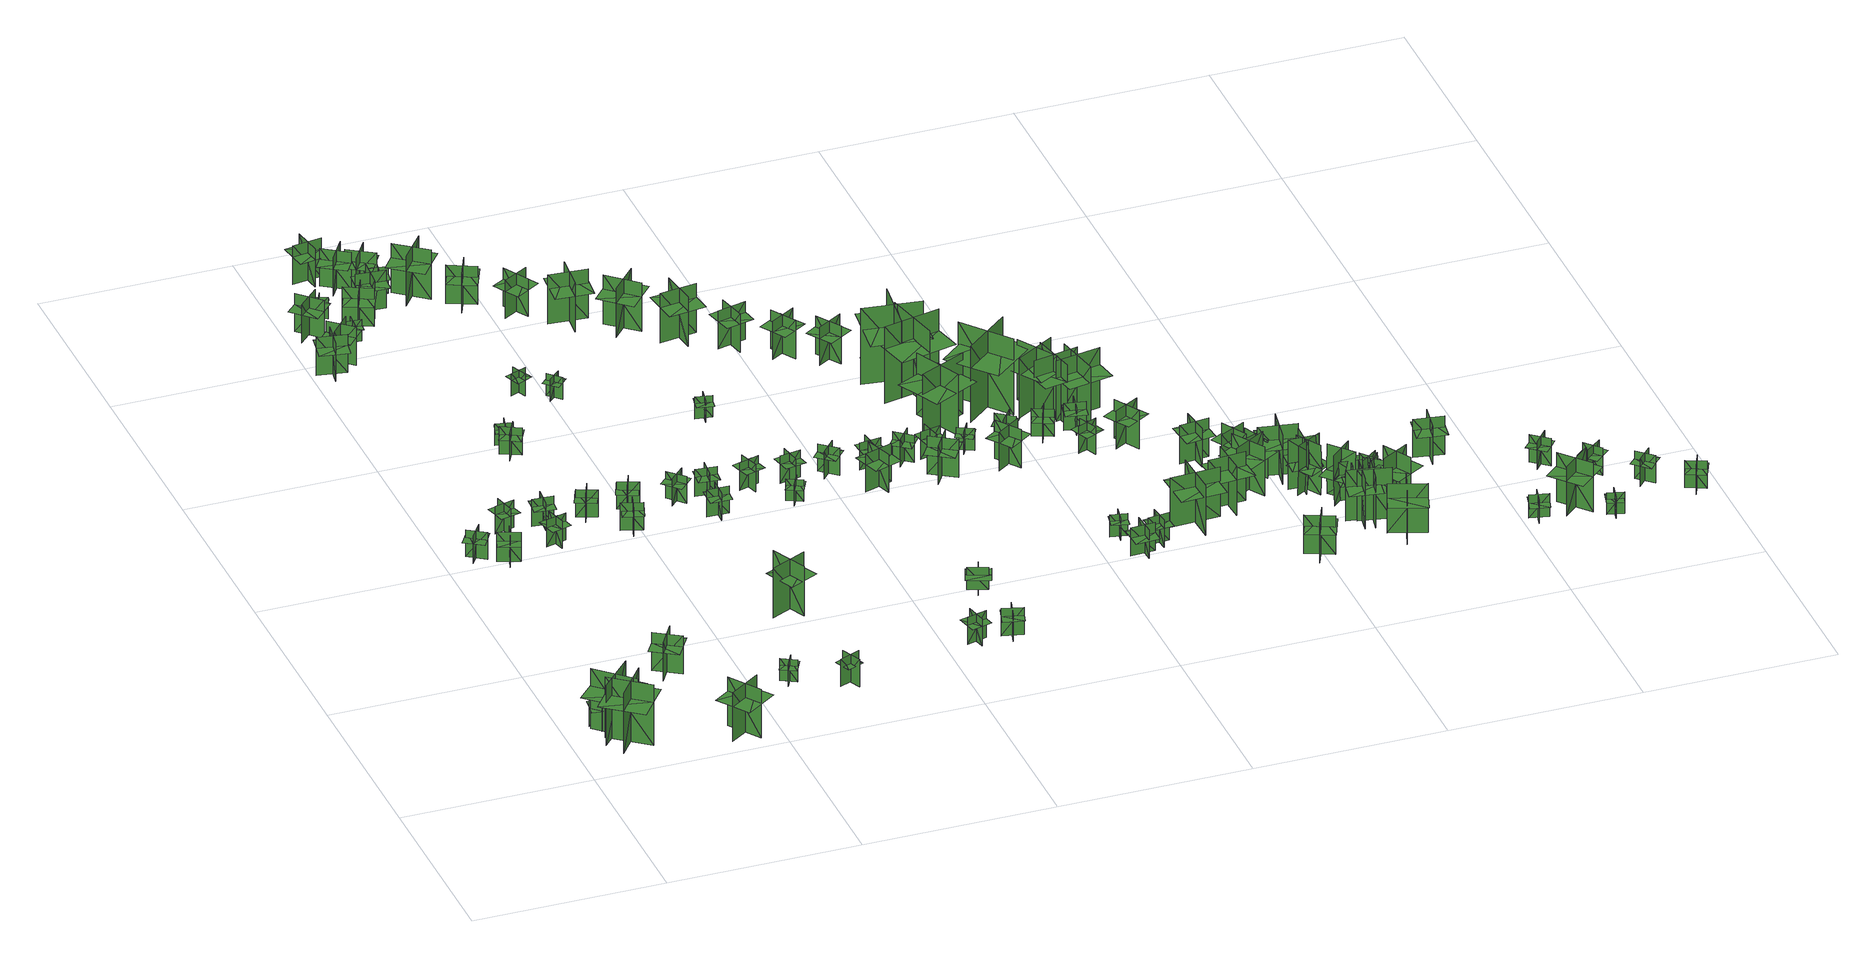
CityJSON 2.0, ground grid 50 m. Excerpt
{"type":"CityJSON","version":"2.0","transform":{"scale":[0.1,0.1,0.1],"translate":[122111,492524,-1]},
"CityObjects":{
"tree1":{"type":"SolitaryVegetationObject","geometry":[{"type":"MultiSurface","lod":"1","boundaries":[[[0,1,2]],[[0,2,3]],[[4,5,6]],[[4,6,7]],[[8,9,10]],[[8,10,11]],[[8,11,12]],[[8,12,13]]]}]},
"tree2":{"type":"SolitaryVegetationObject","geometry":[{"type":"MultiSurface","lod":"1","boundaries":[[[14,15,16]],[[14,16,17]],[[18,19,20]],[[18,20,21]],[[22,23,24]],[[22,24,25]],[[22,25,26]],[[22,26,27]]]}]},
"tree3":{"type":"SolitaryVegetationObject","geometry":[{"type":"MultiSurface","lod":"1","boundaries":[[[28,29,30]],[[28,30,31]],[[32,33,34]],[[32,34,35]],[[36,37,38]],[[36,38,39]],[[36,39,40]],[[36,40,41]]]}]},
"tree4":{"type":"SolitaryVegetationObject","geometry":[{"type":"MultiSurface","lod":"1","boundaries":[[[42,43,44]],[[42,44,45]],[[46,47,48]],[[46,48,49]],[[50,51,52]],[[50,52,53]],[[50,53,54]],[[50,54,55]]]}]},
"tree5":{"type":"SolitaryVegetationObject","geometry":[{"type":"MultiSurface","lod":"1","boundaries":[[[56,57,58]],[[56,58,59]],[[60,61,62]],[[60,62,63]],[[64,65,66]],[[64,66,67]],[[64,67,68]],[[64,68,69]]]}]},
"tree6":{"type":"SolitaryVegetationObject","geometry":[{"type":"MultiSurface","lod":"1","boundaries":[[[70,71,72]],[[70,72,73]],[[74,75,76]],[[74,76,77]],[[78,79,80]],[[78,80,81]],[[78,81,82]],[[78,82,83]]]}]},
"tree7":{"type":"SolitaryVegetationObject","geometry":[{"type":"MultiSurface","lod":"1","boundaries":[[[84,85,86]],[[84,86,87]],[[88,89,90]],[[88,90,91]],[[92,93,94]],[[92,94,95]],[[92,95,96]],[[92,96,97]]]}]},
"tree8":{"type":"SolitaryVegetationObject","geometry":[{"type":"MultiSurface","lod":"1","boundaries":[[[98,99,100]],[[98,100,101]],[[102,103,104]],[[102,104,105]],[[106,107,108]],[[106,108,109]],[[106,109,110]],[[106,110,111]]]}]},
"tree9":{"type":"SolitaryVegetationObject","geometry":[{"type":"MultiSurface","lod":"1","boundaries":[[[112,113,114]],[[112,114,115]],[[116,117,118]],[[116,118,119]],[[120,121,122]],[[120,122,123]],[[120,123,124]],[[120,124,125]]]}]},
"tree10":{"type":"SolitaryVegetationObject","geometry":[{"type":"MultiSurface","lod":"1","boundaries":[[[126,127,128]],[[126,128,129]],[[130,131,132]],[[130,132,133]],[[134,135,136]],[[134,136,137]],[[134,137,138]],[[134,138,139]]]}]},
"tree11":{"type":"SolitaryVegetationObject","geometry":[{"type":"MultiSurface","lod":"1","boundaries":[[[140,141,142]],[[140,142,143]],[[144,145,146]],[[144,146,147]],[[148,149,150]],[[148,150,151]],[[148,151,152]],[[148,152,153]]]}]},
"tree12":{"type":"SolitaryVegetationObject","geometry":[{"type":"MultiSurface","lod":"1","boundaries":[[[154,155,156]],[[154,156,157]],[[158,159,160]],[[158,160,161]],[[162,163,164]],[[162,164,165]],[[162,165,166]],[[162,166,167]]]}]},
"tree13":{"type":"SolitaryVegetationObject","geometry":[{"type":"MultiSurface","lod":"1","boundaries":[[[168,169,170]],[[168,170,171]],[[172,173,174]],[[172,174,175]],[[176,177,178]],[[176,178,179]],[[176,179,180]],[[176,180,181]]]}]},
"tree14":{"type":"SolitaryVegetationObject","geometry":[{"type":"MultiSurface","lod":"1","boundaries":[[[182,183,184]],[[182,184,185]],[[186,187,188]],[[186,188,189]],[[190,191,192]],[[190,192,193]],[[190,193,194]],[[190,194,195]]]}]},
"tree15":{"type":"SolitaryVegetationObject","geometry":[{"type":"MultiSurface","lod":"1","boundaries":[[[196,197,198]],[[196,198,199]],[[200,201,202]],[[200,202,203]],[[204,205,206]],[[204,206,207]],[[204,207,208]],[[204,208,209]]]}]},
"tree16":{"type":"SolitaryVegetationObject","geometry":[{"type":"MultiSurface","lod":"1","boundaries":[[[210,211,212]],[[210,212,213]],[[214,215,216]],[[214,216,217]],[[218,219,220]],[[218,220,221]],[[218,221,222]],[[218,222,223]]]}]},
"tree17":{"type":"SolitaryVegetationObject","geometry":[{"type":"MultiSurface","lod":"1","boundaries":[[[224,225,226]],[[224,226,227]],[[228,229,230]],[[228,230,231]],[[232,233,234]],[[232,234,235]],[[232,235,236]],[[232,236,237]]]}]},
"tree18":{"type":"SolitaryVegetationObject","geometry":[{"type":"MultiSurface","lod":"1","boundaries":[[[238,239,240]],[[238,240,241]],[[242,243,244]],[[242,244,245]],[[246,247,248]],[[246,248,249]],[[246,249,250]],[[246,250,251]]]}]},
"tree19":{"type":"SolitaryVegetationObject","geometry":[{"type":"MultiSurface","lod":"1","boundaries":[[[252,253,254]],[[252,254,255]],[[256,257,258]],[[256,258,259]],[[260,261,262]],[[260,262,263]],[[260,263,264]],[[260,264,265]]]}]},
"tree20":{"type":"SolitaryVegetationObject","geometry":[{"type":"MultiSurface","lod":"1","boundaries":[[[266,267,268]],[[266,268,269]],[[270,271,272]],[[270,272,273]],[[274,275,276]],[[274,276,277]],[[274,277,278]],[[274,278,279]]]}]},
"tree21":{"type":"SolitaryVegetationObject","geometry":[{"type":"MultiSurface","lod":"1","boundaries":[[[280,281,282]],[[280,282,283]],[[284,285,286]],[[284,286,287]],[[288,289,290]],[[288,290,291]],[[288,291,292]],[[288,292,293]]]}]},
"tree22":{"type":"SolitaryVegetationObject","geometry":[{"type":"MultiSurface","lod":"1","boundaries":[[[294,295,296]],[[294,296,297]],[[298,299,300]],[[298,300,301]],[[302,303,304]],[[302,304,305]],[[302,305,306]],[[302,306,307]]]}]},
"tree23":{"type":"SolitaryVegetationObject","geometry":[{"type":"MultiSurface","lod":"1","boundaries":[[[308,309,310]],[[308,310,311]],[[312,313,314]],[[312,314,315]],[[316,317,318]],[[316,318,319]],[[316,319,320]],[[316,320,321]]]}]},
"tree24":{"type":"SolitaryVegetationObject","geometry":[{"type":"MultiSurface","lod":"1","boundaries":[[[322,323,324]],[[322,324,325]],[[326,327,328]],[[326,328,329]],[[330,331,332]],[[330,332,333]],[[330,333,334]],[[330,334,335]]]}]},
"tree25":{"type":"SolitaryVegetationObject","geometry":[{"type":"MultiSurface","lod":"1","boundaries":[[[336,337,338]],[[336,338,339]],[[340,341,342]],[[340,342,343]],[[344,345,346]],[[344,346,347]],[[344,347,348]],[[344,348,349]]]}]},
"tree26":{"type":"SolitaryVegetationObject","geometry":[{"type":"MultiSurface","lod":"1","boundaries":[[[350,351,352]],[[350,352,353]],[[354,355,356]],[[354,356,357]],[[358,359,360]],[[358,360,361]],[[358,361,362]],[[358,362,363]]]}]},
"tree27":{"type":"SolitaryVegetationObject","geometry":[{"type":"MultiSurface","lod":"1","boundaries":[[[364,365,366]],[[364,366,367]],[[368,369,370]],[[368,370,371]],[[372,373,374]],[[372,374,375]],[[372,375,376]],[[372,376,377]]]}]},
"tree28":{"type":"SolitaryVegetationObject","geometry":[{"type":"MultiSurface","lod":"1","boundaries":[[[378,379,380]],[[378,380,381]],[[382,383,384]],[[382,384,385]],[[386,387,388]],[[386,388,389]],[[386,389,390]],[[386,390,391]]]}]},
"tree29":{"type":"SolitaryVegetationObject","geometry":[{"type":"MultiSurface","lod":"1","boundaries":[[[392,393,394]],[[392,394,395]],[[396,397,398]],[[396,398,399]],[[400,401,402]],[[400,402,403]],[[400,403,404]],[[400,404,405]]]}]},
"tree30":{"type":"SolitaryVegetationObject","geometry":[{"type":"MultiSurface","lod":"1","boundaries":[[[406,407,408]],[[406,408,409]],[[410,411,412]],[[410,412,413]],[[414,415,416]],[[414,416,417]],[[414,417,418]],[[414,418,419]]]}]},
"tree31":{"type":"SolitaryVegetationObject","geometry":[{"type":"MultiSurface","lod":"1","boundaries":[[[420,421,422]],[[420,422,423]],[[424,425,426]],[[424,426,427]],[[428,429,430]],[[428,430,431]],[[428,431,432]],[[428,432,433]]]}]},
"tree32":{"type":"SolitaryVegetationObject","geometry":[{"type":"MultiSurface","lod":"1","boundaries":[[[434,435,436]],[[434,436,437]],[[438,439,440]],[[438,440,441]],[[442,443,444]],[[442,444,445]],[[442,445,446]],[[442,446,447]]]}]},
"tree33":{"type":"SolitaryVegetationObject","geometry":[{"type":"MultiSurface","lod":"1","boundaries":[[[448,449,450]],[[448,450,451]],[[452,453,454]],[[452,454,455]],[[456,457,458]],[[456,458,459]],[[456,459,460]],[[456,460,461]]]}]},
"tree34":{"type":"SolitaryVegetationObject","geometry":[{"type":"MultiSurface","lod":"1","boundaries":[[[462,463,464]],[[462,464,465]],[[466,467,468]],[[466,468,469]],[[470,471,472]],[[470,472,473]],[[470,473,474]],[[470,474,475]]]}]},
"tree35":{"type":"SolitaryVegetationObject","geometry":[{"type":"MultiSurface","lod":"1","boundaries":[[[476,477,478]],[[476,478,479]],[[480,481,482]],[[480,482,483]],[[484,485,486]],[[484,486,487]],[[484,487,488]],[[484,488,489]]]}]},
"tree36":{"type":"SolitaryVegetationObject","geometry":[{"type":"MultiSurface","lod":"1","boundaries":[[[490,491,492]],[[490,492,493]],[[494,495,496]],[[494,496,497]],[[498,499,500]],[[498,500,501]],[[498,501,502]],[[498,502,503]]]}]},
"tree37":{"type":"SolitaryVegetationObject","geometry":[{"type":"MultiSurface","lod":"1","boundaries":[[[504,505,506]],[[504,506,507]],[[508,509,510]],[[508,510,511]],[[512,513,514]],[[512,514,515]],[[512,515,516]],[[512,516,517]]]}]},
"tree38":{"type":"SolitaryVegetationObject","geometry":[{"type":"MultiSurface","lod":"1","boundaries":[[[518,519,520]],[[518,520,521]],[[522,523,524]],[[522,524,525]],[[526,527,528]],[[526,528,529]],[[526,529,530]],[[526,530,531]]]}]},
"tree39":{"type":"SolitaryVegetationObject","geometry":[{"type":"MultiSurface","lod":"1","boundaries":[[[532,533,534]],[[532,534,535]],[[536,537,538]],[[536,538,539]],[[540,541,542]],[[540,542,543]],[[540,543,544]],[[540,544,545]]]}]},
"tree40":{"type":"SolitaryVegetationObject","geometry":[{"type":"MultiSurface","lod":"1","boundaries":[[[546,547,548]],[[546,548,549]],[[550,551,552]],[[550,552,553]],[[554,555,556]],[[554,556,557]],[[554,557,558]],[[554,558,559]]]}]},
"tree41":{"type":"SolitaryVegetationObject","geometry":[{"type":"MultiSurface","lod":"1","boundaries":[[[560,561,562]],[[560,562,563]],[[564,565,566]],[[564,566,567]],[[568,569,570]],[[568,570,571]],[[568,571,572]],[[568,572,573]]]}]},
"tree42":{"type":"SolitaryVegetationObject","geometry":[{"type":"MultiSurface","lod":"1","boundaries":[[[574,575,576]],[[574,576,577]],[[578,579,580]],[[578,580,581]],[[582,583,584]],[[582,584,585]],[[582,585,586]],[[582,586,587]]]}]},
"tree43":{"type":"SolitaryVegetationObject","geometry":[{"type":"MultiSurface","lod":"1","boundaries":[[[588,589,590]],[[588,590,591]],[[592,593,594]],[[592,594,595]],[[596,597,598]],[[596,598,599]],[[596,599,600]],[[596,600,601]]]}]},
"tree44":{"type":"SolitaryVegetationObject","geometry":[{"type":"MultiSurface","lod":"1","boundaries":[[[602,603,604]],[[602,604,605]],[[606,607,608]],[[606,608,609]],[[610,611,612]],[[610,612,613]],[[610,613,614]],[[610,614,615]]]}]},
"tree45":{"type":"SolitaryVegetationObject","geometry":[{"type":"MultiSurface","lod":"1","boundaries":[[[616,617,618]],[[616,618,619]],[[620,621,622]],[[620,622,623]],[[624,625,626]],[[624,626,627]],[[624,627,628]],[[624,628,629]]]}]},
"tree46":{"type":"SolitaryVegetationObject","geometry":[{"type":"MultiSurface","lod":"1","boundaries":[[[630,631,632]],[[630,632,633]],[[634,635,636]],[[634,636,637]],[[638,639,640]],[[638,640,641]],[[638,641,642]],[[638,642,643]]]}]},
"tree47":{"type":"SolitaryVegetationObject","geometry":[{"type":"MultiSurface","lod":"1","boundaries":[[[644,645,646]],[[644,646,647]],[[648,649,650]],[[648,650,651]],[[652,653,654]],[[652,654,655]],[[652,655,656]],[[652,656,657]]]}]},
"tree48":{"type":"SolitaryVegetationObject","geometry":[{"type":"MultiSurface","lod":"1","boundaries":[[[658,659,660]],[[658,660,661]],[[662,663,664]],[[662,664,665]],[[666,667,668]],[[666,668,669]],[[666,669,670]],[[666,670,671]]]}]},
"tree49":{"type":"SolitaryVegetationObject","geometry":[{"type":"MultiSurface","lod":"1","boundaries":[[[672,673,674]],[[672,674,675]],[[676,677,678]],[[676,678,679]],[[680,681,682]],[[680,682,683]],[[680,683,684]],[[680,684,685]]]}]},
"tree50":{"type":"SolitaryVegetationObject","geometry":[{"type":"MultiSurface","lod":"1","boundaries":[[[686,687,688]],[[686,688,689]],[[690,691,692]],[[690,692,693]],[[694,695,696]],[[694,696,697]],[[694,697,698]],[[694,698,699]]]}]},
"tree51":{"type":"SolitaryVegetationObject","geometry":[{"type":"MultiSurface","lod":"1","boundaries":[[[700,701,702]],[[700,702,703]],[[704,705,706]],[[704,706,707]],[[708,709,710]],[[708,710,711]],[[708,711,712]],[[708,712,713]]]}]},
"tree52":{"type":"SolitaryVegetationObject","geometry":[{"type":"MultiSurface","lod":"1","boundaries":[[[714,715,716]],[[714,716,717]],[[718,719,720]],[[718,720,721]],[[722,723,724]],[[722,724,725]],[[722,725,726]],[[722,726,727]]]}]},
"tree53":{"type":"SolitaryVegetationObject","geometry":[{"type":"MultiSurface","lod":"1","boundaries":[[[728,729,730]],[[728,730,731]],[[732,733,734]],[[732,734,735]],[[736,737,738]],[[736,738,739]],[[736,739,740]],[[736,740,741]]]}]},
"tree54":{"type":"SolitaryVegetationObject","geometry":[{"type":"MultiSurface","lod":"1","boundaries":[[[742,743,744]],[[742,744,745]],[[746,747,748]],[[746,748,749]],[[750,751,752]],[[750,752,753]],[[750,753,754]],[[750,754,755]]]}]},
"tree55":{"type":"SolitaryVegetationObject","geometry":[{"type":"MultiSurface","lod":"1","boundaries":[[[756,757,758]],[[756,758,759]],[[760,761,762]],[[760,762,763]],[[764,765,766]],[[764,766,767]],[[764,767,768]],[[764,768,769]]]}]},
"tree56":{"type":"SolitaryVegetationObject","geometry":[{"type":"MultiSurface","lod":"1","boundaries":[[[770,771,772]],[[770,772,773]],[[774,775,776]],[[774,776,777]],[[778,779,780]],[[778,780,781]],[[778,781,782]],[[778,782,783]]]}]},
"tree57":{"type":"SolitaryVegetationObject","geometry":[{"type":"MultiSurface","lod":"1","boundaries":[[[784,785,786]],[[784,786,787]],[[788,789,790]],[[788,790,791]],[[792,793,794]],[[792,794,795]],[[792,795,796]],[[792,796,797]]]}]},
"tree58":{"type":"SolitaryVegetationObject","geometry":[{"type":"MultiSurface","lod":"1","boundaries":[[[798,799,800]],[[798,800,801]],[[802,803,804]],[[802,804,805]],[[806,807,808]],[[806,808,809]],[[806,809,810]],[[806,810,811]]]}]},
"tree59":{"type":"SolitaryVegetationObject","geometry":[{"type":"MultiSurface","lod":"1","boundaries":[[[812,813,814]],[[812,814,815]],[[816,817,818]],[[816,818,819]],[[820,821,822]],[[820,822,823]],[[820,823,824]],[[820,824,825]]]}]},
"tree60":{"type":"SolitaryVegetationObject","geometry":[{"type":"MultiSurface","lod":"1","boundaries":[[[826,827,828]],[[826,828,829]],[[830,831,832]],[[830,832,833]],[[834,835,836]],[[834,836,837]],[[834,837,838]],[[834,838,839]]]}]},
"tree61":{"type":"SolitaryVegetationObject","geometry":[{"type":"MultiSurface","lod":"1","boundaries":[[[840,841,842]],[[840,842,843]],[[844,845,846]],[[844,846,847]],[[848,849,850]],[[848,850,851]],[[848,851,852]],[[848,852,853]]]}]},
"tree62":{"type":"SolitaryVegetationObject","geometry":[{"type":"MultiSurface","lod":"1","boundaries":[[[854,855,856]],[[854,856,857]],[[858,859,860]],[[858,860,861]],[[862,863,864]],[[862,864,865]],[[862,865,866]],[[862,866,867]]]}]},
"tree63":{"type":"SolitaryVegetationObject","geometry":[{"type":"MultiSurface","lod":"1","boundaries":[[[868,869,870]],[[868,870,871]],[[872,873,874]],[[872,874,875]],[[876,877,878]],[[876,878,879]],[[876,879,880]],[[876,880,881]]]}]},
"tree64":{"type":"SolitaryVegetationObject","geometry":[{"type":"MultiSurface","lod":"1","boundaries":[[[882,883,884]],[[882,884,885]],[[886,887,888]],[[886,888,889]],[[890,891,892]],[[890,892,893]],[[890,893,894]],[[890,894,895]]]}]},
"tree65":{"type":"SolitaryVegetationObject","geometry":[{"type":"MultiSurface","lod":"1","boundaries":[[[896,897,898]],[[896,898,899]],[[900,901,902]],[[900,902,903]],[[904,905,906]],[[904,906,907]],[[904,907,908]],[[904,908,909]]]}]},
"tree66":{"type":"SolitaryVegetationObject","geometry":[{"type":"MultiSurface","lod":"1","boundaries":[[[910,911,912]],[[910,912,913]],[[914,915,916]],[[914,916,917]],[[918,919,920]],[[918,920,921]],[[918,921,922]],[[918,922,923]]]}]},
"tree67":{"type":"SolitaryVegetationObject","geometry":[{"type":"MultiSurface","lod":"1","boundaries":[[[924,925,926]],[[924,926,927]],[[928,929,930]],[[928,930,931]],[[932,933,934]],[[932,934,935]],[[932,935,936]],[[932,936,937]]]}]},
"tree68":{"type":"SolitaryVegetationObject","geometry":[{"type":"MultiSurface","lod":"1","boundaries":[[[938,939,940]],[[938,940,941]],[[942,943,944]],[[942,944,945]],[[946,947,948]],[[946,948,949]],[[946,949,950]],[[946,950,951]]]}]},
"tree69":{"type":"SolitaryVegetationObject","geometry":[{"type":"MultiSurface","lod":"1","boundaries":[[[952,953,954]],[[952,954,955]],[[956,957,958]],[[956,958,959]],[[960,961,962]],[[960,962,963]],[[960,963,964]],[[960,964,965]]]}]},
"tree70":{"type":"SolitaryVegetationObject","geometry":[{"type":"MultiSurface","lod":"1","boundaries":[[[966,967,968]],[[966,968,969]],[[970,971,972]],[[970,972,973]],[[974,975,976]],[[974,976,977]],[[974,977,978]],[[974,978,979]]]}]},
"tree71":{"type":"SolitaryVegetationObject","geometry":[{"type":"MultiSurface","lod":"1","boundaries":[[[980,981,982]],[[980,982,983]],[[984,985,986]],[[984,986,987]],[[988,989,990]],[[988,990,991]],[[988,991,992]],[[988,992,993]]]}]},
"tree72":{"type":"SolitaryVegetationObject","geometry":[{"type":"MultiSurface","lod":"1","boundaries":[[[994,995,996]],[[994,996,997]],[[998,999,1000]],[[998,1000,1001]],[[1002,1003,1004]],[[1002,1004,1005]],[[1002,1005,1006]],[[1002,1006,1007]]]}]},
"tree73":{"type":"SolitaryVegetationObject","geometry":[{"type":"MultiSurface","lod":"1","boundaries":[[[1008,1009,1010]],[[1008,1010,1011]],[[1012,1013,1014]],[[1012,1014,1015]],[[1016,1017,1018]],[[1016,1018,1019]],[[1016,1019,1020]],[[1016,1020,1021]]]}]},
"tree74":{"type":"SolitaryVegetationObject","geometry":[{"type":"MultiSurface","lod":"1","boundaries":[[[1022,1023,1024]],[[1022,1024,1025]],[[1026,1027,1028]],[[1026,1028,1029]],[[1030,1031,1032]],[[1030,1032,1033]],[[1030,1033,1034]],[[1030,1034,1035]]]}]},
"tree75":{"type":"SolitaryVegetationObject","geometry":[{"type":"MultiSurface","lod":"1","boundaries":[[[1036,1037,1038]],[[1036,1038,1039]],[[1040,1041,1042]],[[1040,1042,1043]],[[1044,1045,1046]],[[1044,1046,1047]],[[1044,1047,1048]],[[1044,1048,1049]]]}]},
"tree76":{"type":"SolitaryVegetationObject","geometry":[{"type":"MultiSurface","lod":"1","boundaries":[[[1050,1051,1052]],[[1050,1052,1053]],[[1054,1055,1056]],[[1054,1056,1057]],[[1058,1059,1060]],[[1058,1060,1061]],[[1058,1061,1062]],[[1058,1062,1063]]]}]},
"tree77":{"type":"SolitaryVegetationObject","geometry":[{"type":"MultiSurface","lod":"1","boundaries":[[[1064,1065,1066]],[[1064,1066,1067]],[[1068,1069,1070]],[[1068,1070,1071]],[[1072,1073,1074]],[[1072,1074,1075]],[[1072,1075,1076]],[[1072,1076,1077]]]}]},
"tree78":{"type":"SolitaryVegetationObject","geometry":[{"type":"MultiSurface","lod":"1","boundaries":[[[1078,1079,1080]],[[1078,1080,1081]],[[1082,1083,1084]],[[1082,1084,1085]],[[1086,1087,1088]],[[1086,1088,1089]],[[1086,1089,1090]],[[1086,1090,1091]]]}]},
"tree79":{"type":"SolitaryVegetationObject","geometry":[{"type":"MultiSurface","lod":"1","boundaries":[[[1092,1093,1094]],[[1092,1094,1095]],[[1096,1097,1098]],[[1096,1098,1099]],[[1100,1101,1102]],[[1100,1102,1103]],[[1100,1103,1104]],[[1100,1104,1105]]]}]},
"tree80":{"type":"SolitaryVegetationObject","geometry":[{"type":"MultiSurface","lod":"1","boundaries":[[[1106,1107,1108]],[[1106,1108,1109]],[[1110,1111,1112]],[[1110,1112,1113]],[[1114,1115,1116]],[[1114,1116,1117]],[[1114,1117,1118]],[[1114,1118,1119]]]}]},
"tree81":{"type":"SolitaryVegetationObject","geometry":[{"type":"MultiSurface","lod":"1","boundaries":[[[1120,1121,1122]],[[1120,1122,1123]],[[1124,1125,1126]],[[1124,1126,1127]],[[1128,1129,1130]],[[1128,1130,1131]],[[1128,1131,1132]],[[1128,1132,1133]]]}]},
"tree82":{"type":"SolitaryVegetationObject","geometry":[{"type":"MultiSurface","lod":"1","boundaries":[[[1134,1135,1136]],[[1134,1136,1137]],[[1138,1139,1140]],[[1138,1140,1141]],[[1142,1143,1144]],[[1142,1144,1145]],[[1142,1145,1146]],[[1142,1146,1147]]]}]},
"tree83":{"type":"SolitaryVegetationObject","geometry":[{"type":"MultiSurface","lod":"1","boundaries":[[[1148,1149,1150]],[[1148,1150,1151]],[[1152,1153,1154]],[[1152,1154,1155]],[[1156,1157,1158]],[[1156,1158,1159]],[[1156,1159,1160]],[[1156,1160,1161]]]}]},
"tree84":{"type":"SolitaryVegetationObject","geometry":[{"type":"MultiSurface","lod":"1","boundaries":[[[1162,1163,1164]],[[1162,1164,1165]],[[1166,1167,1168]],[[1166,1168,1169]],[[1170,1171,1167]],[[1170,1167,1166]],[[1172,1173,1163]],[[1172,1163,1162]],[[1162,1163,1174]],[[1162,1174,1175]],[[1162,1176,1177]],[[1162,1177,1163]]]}]},
"tree85":{"type":"SolitaryVegetationObject","geometry":[{"type":"MultiSurface","lod":"1","boundaries":[[[1178,1179,1180]],[[1178,1180,1181]],[[1182,1183,1184]],[[1182,1184,1185]],[[1186,1187,1183]],[[1186,1183,1182]],[[1188,1189,1179]],[[1188,1179,1178]],[[1178,1179,1190]],[[1178,1190,1191]],[[1178,1192,1193]],[[1178,1193,1179]]]}]},
"tree86":{"type":"SolitaryVegetationObject","geometry":[{"type":"MultiSurface","lod":"1","boundaries":[[[1194,1195,1196]],[[1194,1196,1197]],[[1198,1199,1200]],[[1198,1200,1201]],[[1202,1203,1204]],[[1202,1204,1205]],[[1202,1206,1207]],[[1202,1207,1203]]]}]},
"tree87":{"type":"SolitaryVegetationObject","geometry":[{"type":"MultiSurface","lod":"1","boundaries":[[[1208,1209,1210]],[[1208,1210,1211]],[[1212,1213,1214]],[[1212,1214,1215]],[[1216,1217,1213]],[[1216,1213,1212]],[[1218,1219,1209]],[[1218,1209,1208]],[[1208,1209,1220]],[[1208,1220,1221]],[[1208,1222,1223]],[[1208,1223,1209]]]}]},
"tree88":{"type":"SolitaryVegetationObject","geometry":[{"type":"MultiSurface","lod":"1","boundaries":[[[1224,1225,1226]],[[1224,1226,1227]],[[1228,1229,1230]],[[1228,1230,1231]],[[1232,1233,1234]],[[1232,1234,1235]],[[1232,1236,1237]],[[1232,1237,1233]]]}]},
"tree89":{"type":"SolitaryVegetationObject","geometry":[{"type":"MultiSurface","lod":"1","boundaries":[[[1238,1239,1240]],[[1238,1240,1241]],[[1242,1243,1244]],[[1242,1244,1245]],[[1246,1247,1243]],[[1246,1243,1242]],[[1248,1249,1239]],[[1248,1239,1238]],[[1238,1239,1250]],[[1238,1250,1251]],[[1238,1252,1253]],[[1238,1253,1239]]]}]},
"tree90":{"type":"SolitaryVegetationObject","geometry":[{"type":"MultiSurface","lod":"1","boundaries":[[[1254,1255,1256]],[[1254,1256,1257]],[[1258,1259,1260]],[[1258,1260,1261]],[[1262,1263,1259]],[[1262,1259,1258]],[[1264,1265,1255]],[[1264,1255,1254]],[[1254,1255,1266]],[[1254,1266,1267]],[[1254,1268,1269]],[[1254,1269,1255]]]}]},
"tree91":{"type":"SolitaryVegetationObject","geometry":[{"type":"MultiSurface","lod":"1","boundaries":[[[1270,1271,1272]],[[1270,1272,1273]],[[1274,1275,1276]],[[1274,1276,1277]],[[1278,1279,1280]],[[1278,1280,1281]],[[1278,1281,1282]],[[1278,1282,1283]]]}]},
"tree92":{"type":"SolitaryVegetationObject","geometry":[{"type":"MultiSurface","lod":"1","boundaries":[[[1284,1285,1286]],[[1284,1286,1287]],[[1288,1289,1290]],[[1288,1290,1291]],[[1292,1293,1289]],[[1292,1289,1288]],[[1294,1295,1285]],[[1294,1285,1284]],[[1284,1285,1296]],[[1284,1296,1297]],[[1284,1298,1299]],[[1284,1299,1285]]]}]},
"tree93":{"type":"SolitaryVegetationObject","geometry":[{"type":"MultiSurface","lod":"1","boundaries":[[[1300,1301,1302]],[[1300,1302,1303]],[[1304,1305,1306]],[[1304,1306,1307]],[[1308,1309,1305]],[[1308,1305,1304]],[[1310,1311,1301]],[[1310,1301,1300]],[[1300,1301,1312]],[[1300,1312,1313]],[[1300,1314,1315]],[[1300,1315,1301]]]}]},
"tree94":{"type":"SolitaryVegetationObject","geometry":[{"type":"MultiSurface","lod":"1","boundaries":[[[1316,1317,1318]],[[1316,1318,1319]],[[1320,1321,1322]],[[1320,1322,1323]],[[1324,1325,1326]],[[1324,1326,1327]],[[1324,1328,1329]],[[1324,1329,1325]]]}]},
"tree95":{"type":"SolitaryVegetationObject","geometry":[{"type":"MultiSurface","lod":"1","boundaries":[[[1330,1331,1332]],[[1330,1332,1333]],[[1334,1335,1336]],[[1334,1336,1337]],[[1338,1339,1340]],[[1338,1340,1341]],[[1338,1341,1342]],[[1338,1342,1343]]]}]},
"tree96":{"type":"SolitaryVegetationObject","geometry":[{"type":"MultiSurface","lod":"1","boundaries":[[[1344,1345,1346]],[[1344,1346,1347]],[[1348,1349,1350]],[[1348,1350,1351]],[[1352,1353,1354]],[[1352,1354,1355]],[[1352,1355,1356]],[[1352,1356,1357]]]}]},
"tree97":{"type":"SolitaryVegetationObject","geometry":[{"type":"MultiSurface","lod":"1","boundaries":[[[1358,1359,1360]],[[1358,1360,1361]],[[1362,1363,1364]],[[1362,1364,1365]],[[1366,1367,1368]],[[1366,1368,1369]],[[1366,1369,1370]],[[1366,1370,1371]]]}]},
"tree98":{"type":"SolitaryVegetationObject","geometry":[{"type":"MultiSurface","lod":"1","boundaries":[[[1372,1373,1374]],[[1372,1374,1375]],[[1376,1377,1378]],[[1376,1378,1379]],[[1380,1381,1382]],[[1380,1382,1383]],[[1380,1383,1384]],[[1380,1384,1385]]]}]},
"tree99":{"type":"SolitaryVegetationObject","geometry":[{"type":"MultiSurface","lod":"1","boundaries":[[[1386,1387,1388]],[[1386,1388,1389]],[[1390,1391,1392]],[[1390,1392,1393]],[[1394,1395,1396]],[[1394,1396,1397]],[[1394,1397,1398]],[[1394,1398,1399]]]}]},
"tree100":{"type":"SolitaryVegetationObject","geometry":[{"type":"MultiSurface","lod":"1","boundaries":[[[1400,1401,1402]],[[1400,1402,1403]],[[1404,1405,1406]],[[1404,1406,1407]],[[1408,1409,1410]],[[1408,1410,1411]],[[1408,1411,1412]],[[1408,1412,1413]]]}]},
"tree101":{"type":"SolitaryVegetationObject","geometry":[{"type":"MultiSurface","lod":"1","boundaries":[[[1414,1415,1416]],[[1414,1416,1417]],[[1418,1419,1420]],[[1418,1420,1421]],[[1422,1423,1424]],[[1422,1424,1425]],[[1422,1425,1426]],[[1422,1426,1427]]]}]},
"tree102":{"type":"SolitaryVegetationObject","geometry":[{"type":"MultiSurface","lod":"1","boundaries":[[[1428,1429,1430]],[[1428,1430,1431]],[[1432,1433,1434]],[[1432,1434,1435]],[[1436,1437,1438]],[[1436,1438,1439]],[[1436,1439,1440]],[[1436,1440,1441]]]}]}
},
"vertices":[
[98,245,7],[90,190,7],[90,190,84],[98,245,84],[69,223,7],[123,215,7],[123,215,84],[69,223,84],[69,223,62],[65,195,62],[119,188,62],[123,215,62],[127,242,62],[72,250,62],
[78,130,6],[161,219,6],[161,219,175],[78,130,175],[159,132,6],[70,215,6],[70,215,175],[159,132,175],[159,132,127],[200,177,127],[111,260,127],[70,215,127],[28,171,127],[117,88,127],
[104,79,7],[178,175,7],[178,175,177],[104,79,177],[184,89,7],[88,163,7],[88,163,177],[184,89,177],[184,89,129],[222,137,129],[125,211,129],[88,163,129],[51,115,129],[147,41,129],
[59,1051,8],[105,1021,8],[105,1021,84],[59,1051,84],[66,1015,8],[97,1062,8],[97,1062,84],[66,1015,84],[66,1015,63],[90,1000,63],[120,1047,63],[97,1062,63],[73,1077,63],[43,1030,63],
[441,37,2],[385,119,2],[385,119,140],[441,37,140],[453,102,2],[371,46,2],[371,46,140],[453,102,140],[453,102,101],[425,143,101],[343,87,101],[371,46,101],[399,5,101],[481,61,101],
[139,959,13],[158,1015,13],[158,1015,95],[139,959,95],[174,976,13],[119,996,13],[119,996,95],[174,976,95],[174,976,72],[184,1004,72],[129,1024,72],[119,996,72],[109,968,72],[164,948,72],
[349,423,7],[308,357,7],[308,357,114],[349,423,114],[299,411,7],[364,370,7],[364,370,114],[299,411,114],[299,411,84],[278,379,84],[343,337,84],[364,370,84],[385,403,84],[319,444,84],
[180,1154,9],[193,1100,9],[193,1100,86],[180,1154,86],[161,1122,9],[214,1135,9],[214,1135,86],[161,1122,86],[161,1122,64],[167,1095,64],[221,1108,64],[214,1135,64],[208,1162,64],[154,1149,64],
[258,1026,7],[311,1040,7],[311,1040,84],[258,1026,84],[290,1007,7],[276,1061,7],[276,1061,84],[290,1007,84],[290,1007,62],[316,1014,62],[302,1068,62],[276,1061,62],[249,1054,62],[263,1000,62],
[282,1098,7],[287,1153,7],[287,1153,84],[282,1098,84],[311,1121,7],[256,1126,7],[256,1126,84],[311,1121,84],[311,1121,63],[313,1149,63],[258,1154,63],[256,1126,63],[253,1099,63],[308,1094,63],
[44,1908,8],[57,1984,8],[57,1984,115],[44,1908,115],[86,1937,8],[10,1951,8],[10,1951,115],[86,1937,115],[86,1937,85],[93,1975,85],[17,1989,85],[10,1951,85],[3,1912,85],[79,1899,85],
[610,241,6],[571,262,6],[571,262,68],[610,241,68],[602,269,6],[581,230,6],[581,230,68],[602,269,68],[602,269,51],[582,280,51],[562,240,51],[581,230,51],[601,220,51],[621,259,51],
[110,2017,7],[59,1958,7],[59,1958,115],[110,2017,115],[59,2013,7],[117,1962,7],[117,1962,115],[59,2013,115],[59,2013,85],[33,1984,85],[91,1933,85],[117,1962,85],[142,1991,85],[84,2043,85],
[83,2154,9],[28,2099,9],[28,2099,117],[83,2154,117],[31,2154,9],[86,2100,9],[86,2100,117],[31,2154,117],[31,2154,86],[4,2127,86],[59,2072,86],[86,2100,86],[113,2128,86],[58,2182,86],
[370,1130,8],[421,1109,8],[421,1109,85],[370,1130,85],[384,1096,8],[405,1147,8],[405,1147,85],[384,1096,85],[384,1096,63],[409,1085,63],[430,1136,63],[405,1147,63],[379,1158,63],[358,1107,63],
[347,1436,9],[297,1461,9],[297,1461,86],[347,1436,86],[336,1471,9],[310,1422,9],[310,1422,86],[336,1471,86],[336,1471,65],[311,1484,65],[286,1434,65],[310,1422,65],[335,1409,65],[360,1458,65],
[112,2206,10],[94,2166,10],[94,2166,71],[112,2206,71],[84,2196,10],[125,2178,10],[125,2178,71],[84,2196,71],[84,2196,54],[75,2176,54],[116,2158,54],[125,2178,54],[134,2198,54],[93,2216,54],
[145,2081,9],[142,2037,9],[142,2037,70],[145,2081,70],[123,2062,9],[167,2058,9],[167,2058,70],[123,2062,70],[123,2062,53],[121,2040,53],[165,2036,53],[167,2058,53],[169,2080,53],[125,2084,53],
[319,1476,9],[330,1519,9],[330,1519,70],[319,1476,70],[344,1491,9],[301,1501,9],[301,1501,70],[344,1491,70],[344,1491,53],[350,1512,53],[307,1523,53],[301,1501,53],[296,1480,53],[339,1469,53],
[503,1019,7],[450,1036,7],[450,1036,84],[503,1019,84],[486,1052,7],[470,999,7],[470,999,84],[486,1052,84],[486,1052,62],[460,1060,62],[444,1007,62],[470,999,62],[496,991,62],[513,1044,62],
[754,211,4],[700,188,4],[700,188,81],[754,211,81],[719,224,4],[719,224,81],[742,171,81],[742,171,4],[719,224,57],[697,215,57],[715,172,57],[737,182,57],[759,191,57],[741,234,57],
[219,2112,7],[149,2145,7],[149,2145,115],[219,2112,115],[201,2161,7],[169,2090,7],[169,2090,115],[201,2161,115],[201,2161,85],[166,2177,85],[134,2106,85],[169,2090,85],[205,2074,85],[237,2145,85],
[476,1130,7],[527,1109,7],[527,1109,84],[476,1130,84],[490,1096,7],[511,1147,7],[511,1147,84],[490,1096,84],[490,1096,62],[515,1086,62],[536,1137,62],[511,1147,62],[485,1158,62],[464,1107,62],
[148,2331,7],[136,2407,7],[136,2407,115],[148,2331,115],[179,2372,7],[102,2361,7],[102,2361,115],[179,2372,115],[179,2372,85],[173,2411,85],[96,2399,85],[102,2361,85],[108,2322,85],[184,2334,85],
[729,520,4],[685,615,4],[685,615,144],[729,520,144],[752,583,4],[752,583,144],[657,539,144],[657,539,4],[752,583,100],[734,623,100],[658,588,100],[676,548,100],[695,508,100],[771,544,100],
[175,2279,6],[217,2344,6],[217,2344,113],[175,2279,113],[225,2289,6],[161,2332,6],[161,2332,113],[225,2289,113],[225,2289,83],[247,2322,83],[182,2364,83],[161,2332,83],[139,2299,83],[204,2257,83],
[237,2221,7],[231,2144,7],[231,2144,115],[237,2221,115],[198,2187,7],[275,2182,7],[275,2182,115],[198,2187,115],[198,2187,85],[195,2149,85],[272,2143,85],[275,2182,85],[278,2221,85],[200,2226,85],
[215,2306,5],[281,2265,5],[281,2265,113],[215,2306,113],[226,2256,5],[268,2321,5],[268,2321,113],[226,2256,113],[226,2256,82],[259,2235,82],[300,2300,82],[268,2321,82],[235,2342,82],[194,2276,82],
[273,2222,6],[283,2276,6],[283,2276,83],[273,2222,83],[303,2243,6],[249,2253,6],[249,2253,83],[303,2243,83],[303,2243,62],[308,2270,62],[254,2280,62],[249,2253,62],[244,2225,62],[298,2215,62],
[459,1719,7],[418,1702,7],[418,1702,69],[459,1719,69],[432,1730,7],[449,1689,7],[449,1689,69],[432,1730,69],[432,1730,51],[411,1722,51],[428,1681,51],[449,1689,51],[469,1698,51],[452,1739,51],
[605,1095,8],[644,1134,8],[644,1134,84],[605,1095,84],[642,1094,8],[603,1134,8],[603,1134,84],[642,1094,84],[642,1094,63],[661,1114,63],[623,1153,63],[603,1134,63],[583,1115,63],[622,1075,63],
[694,994,7],[697,1049,7],[697,1049,83],[694,994,83],[722,1019,7],[666,1021,7],[666,1021,83],[722,1019,83],[722,1019,62],[723,1046,62],[667,1048,62],[666,1021,62],[665,993,62],[721,991,62],
[496,1674,7],[528,1643,7],[528,1643,69],[496,1674,69],[496,1645,7],[528,1676,7],[528,1676,69],[496,1645,69],[496,1645,52],[512,1629,52],[543,1661,52],[528,1676,52],[512,1692,52],[481,1661,52],
[324,2174,7],[385,2253,7],[385,2253,146],[324,2174,146],[390,2182,7],[311,2243,7],[311,2243,146],[390,2182,146],[390,2182,107],[421,2221,107],[342,2282,107],[311,2243,107],[281,2203,107],[360,2142,107],
[726,1112,8],[671,1117,8],[671,1117,84],[726,1112,84],[703,1140,8],[697,1085,8],[697,1085,84],[703,1140,84],[703,1140,63],[675,1143,63],[670,1088,63],[697,1085,63],[725,1083,63],[730,1138,63],
[486,2117,9],[415,2149,9],[415,2149,117],[486,2117,117],[468,2166,9],[436,2095,9],[436,2095,117],[468,2166,117],[468,2166,87],[433,2182,87],[401,2111,87],[436,2095,87],[471,2079,87],[503,2150,87],
[798,1136,10],[814,1083,10],[814,1083,87],[798,1136,87],[781,1103,10],[834,1119,10],[834,1119,87],[781,1103,87],[781,1103,66],[789,1077,66],[842,1093,66],[834,1119,66],[826,1146,66],[773,1130,66],
[1053,264,3],[1106,278,3],[1106,278,80],[1053,264,80],[1084,245,3],[1071,299,3],[1071,299,80],[1084,245,80],[1084,245,58],[1111,252,58],[1098,305,58],[1071,299,58],[1044,292,58],[1057,238,58],
[579,2022,10],[540,2089,10],[540,2089,117],[579,2022,117],[592,2072,10],[525,2033,10],[525,2033,117],[592,2072,117],[592,2072,87],[573,2105,87],[506,2066,87],[525,2033,87],[545,1999,87],[612,2039,87],
[909,1006,7],[870,1026,7],[870,1026,68],[909,1006,68],[901,1034,7],[880,995,7],[880,995,68],[901,1034,68],[901,1034,51],[881,1044,51],[861,1005,51],[880,995,51],[900,984,51],[920,1024,51],
[904,1130,9],[914,1076,9],[914,1076,86],[904,1130,86],[883,1100,9],[938,1110,9],[938,1110,86],[883,1100,86],[883,1100,64],[888,1073,64],[943,1083,64],[938,1110,64],[933,1137,64],[878,1127,64],
[1174,290,4],[1160,237,4],[1160,237,81],[1174,290,81],[1142,272,4],[1196,258,4],[1196,258,81],[1142,272,81],[1142,272,59],[1135,245,59],[1188,231,59],[1196,258,59],[1203,284,59],[1149,299,59],
[813,1424,8],[821,1468,8],[821,1468,69],[813,1424,69],[837,1441,8],[794,1449,8],[794,1449,69],[837,1441,69],[837,1441,52],[841,1463,52],[797,1470,52],[794,1449,52],[790,1427,52],[834,1419,52],
[713,1969,8],[613,1977,8],[613,1977,147],[713,1969,147],[670,2019,8],[662,1920,8],[662,1920,147],[670,2019,147],[670,2019,108],[620,2024,108],[612,1924,108],[662,1920,108],[711,1916,108],[720,2015,108],
[1171,510,6],[1171,510,68],[1153,460,68],[1153,460,6],[1186,477,6],[1186,477,68],[1137,495,68],[1137,495,6],[1193,474,48],[1202,500,48],[1142,522,48],[1133,497,48],[1124,471,48],[1184,449,48],
[1025,1125,8],[989,1083,8],[989,1083,85],[1025,1125,85],[988,1123,8],[1030,1086,8],[1030,1086,85],[988,1123,85],[988,1123,63],[970,1102,63],[1012,1066,63],[1030,1086,63],[1048,1107,63],[1006,1144,63],
[745,1859,10],[811,1934,10],[811,1934,148],[745,1859,148],[811,1863,10],[737,1929,10],[737,1929,148],[811,1863,148],[811,1863,109],[844,1900,109],[770,1966,109],[737,1929,109],[704,1892,109],[778,1825,109],
[1114,975,6],[1090,1049,6],[1090,1049,113],[1114,975,113],[1138,1021,6],[1064,997,6],[1064,997,113],[1138,1021,113],[1138,1021,83],[1125,1058,83],[1052,1033,83],[1064,997,83],[1077,960,83],[1150,984,83],
[894,1764,8],[880,1863,8],[880,1863,147],[894,1764,147],[934,1817,8],[836,1803,8],[836,1803,147],[934,1817,147],[934,1817,108],[928,1866,108],[829,1853,108],[836,1803,108],[842,1754,108],[941,1767,108],
[1108,1123,7],[1114,1067,7],[1114,1067,84],[1108,1123,84],[1085,1094,7],[1140,1100,7],[1140,1100,84],[1085,1094,84],[1085,1094,62],[1088,1067,62],[1143,1072,62],[1140,1100,62],[1137,1127,62],[1082,1122,62],
[983,1767,11],[1000,1691,11],[1000,1691,119],[983,1767,119],[955,1723,11],[1031,1741,11],[1031,1741,119],[955,1723,119],[955,1723,89],[964,1685,89],[1039,1703,89],[1031,1741,89],[1022,1778,89],[946,1761,89],
[1219,1080,7],[1176,1114,7],[1176,1114,84],[1219,1080,84],[1215,1117,7],[1181,1073,7],[1181,1073,84],[1215,1117,84],[1215,1117,63],[1193,1134,63],[1159,1090,63],[1181,1073,63],[1203,1056,63],[1237,1100,63],
[1281,1034,6],[1239,969,6],[1239,969,113],[1281,1034,113],[1231,1023,6],[1296,981,6],[1296,981,113],[1231,1023,113],[1231,1023,83],[1210,991,83],[1275,949,83],[1296,981,83],[1317,1013,83],[1252,1056,83],
[1075,1684,10],[1115,1618,10],[1115,1618,118],[1075,1684,118],[1062,1634,10],[1128,1674,10],[1128,1674,118],[1062,1634,118],[1062,1634,88],[1082,1601,88],[1148,1641,88],[1128,1674,88],[1108,1707,88],[1042,1667,88],
[1259,1120,7],[1271,1066,7],[1271,1066,84],[1259,1120,84],[1239,1089,7],[1293,1101,7],[1293,1101,84],[1239,1089,84],[1239,1089,62],[1245,1062,62],[1299,1074,62],[1293,1101,62],[1287,1128,62],[1233,1116,62],
[1158,1568,11],[1224,1609,11],[1224,1609,119],[1158,1568,119],[1208,1556,11],[1167,1621,11],[1167,1621,119],[1208,1556,119],[1208,1556,88],[1241,1576,88],[1200,1642,88],[1167,1621,88],[1135,1601,88],[1176,1535,88],
[1334,1099,9],[1373,1078,9],[1373,1078,71],[1334,1099,71],[1342,1071,9],[1364,1110,9],[1364,1110,71],[1342,1071,71],[1342,1071,54],[1362,1060,54],[1383,1099,54],[1364,1110,54],[1344,1120,54],[1323,1082,54],
[1406,1249,6],[1281,1190,6],[1281,1190,179],[1406,1249,179],[1302,1286,6],[1361,1161,6],[1361,1161,179],[1302,1286,179],[1394,1254,123],[1365,1311,123],[1241,1250,123],[1270,1193,123],[1298,1135,123],[1422,1197,123],
[1257,1472,10],[1286,1519,10],[1286,1519,87],[1257,1472,87],[1293,1481,10],[1245,1509,10],[1245,1509,87],[1293,1481,87],[1293,1481,65],[1307,1505,65],[1260,1533,65],[1245,1509,65],[1231,1485,65],[1279,1457,65],
[1452,970,6],[1407,1033,6],[1407,1033,114],[1452,970,114],[1461,1020,6],[1398,976,6],[1398,976,114],[1461,1020,114],[1461,1020,84],[1439,1052,84],[1375,1008,84],[1398,976,84],[1420,944,84],[1483,989,84],
[1594,470,10],[1591,533,10],[1591,533,90],[1594,470,90],[1620,498,10],[1620,498,90],[1557,495,90],[1557,495,10],[1620,498,62],[1618,532,62],[1555,529,62],[1557,495,62],[1558,461,62],[1621,464,62],
[1344,1309,3],[1310,1461,3],[1310,1461,219],[1344,1309,219],[1399,1396,3],[1248,1363,3],[1248,1363,219],[1399,1396,219],[1399,1396,158],[1383,1472,158],[1231,1438,158],[1248,1363,158],[1265,1287,158],[1416,1321,158],
[1376,1442,5],[1223,1461,5],[1223,1461,220],[1376,1442,220],[1313,1524,5],[1294,1370,5],[1294,1370,220],[1313,1524,220],[1313,1524,160],[1236,1533,160],[1218,1380,160],[1294,1370,160],[1371,1361,160],[1390,1514,160],
[1564,584,1],[1572,627,1],[1572,627,63],[1564,584,63],[1588,600,1],[1545,608,1],[1545,608,63],[1588,600,63],[1588,600,46],[1592,622,46],[1549,630,46],[1545,608,46],[1541,587,46],[1584,578,46],
[1441,1066,10],[1474,1110,10],[1474,1110,87],[1441,1066,87],[1477,1071,10],[1433,1104,10],[1433,1104,87],[1477,1071,87],[1477,1071,65],[1494,1093,65],[1449,1126,65],[1433,1104,65],[1417,1082,65],[1461,1049,65],
[1647,509,7],[1642,564,7],[1642,564,84],[1647,509,84],[1671,537,7],[1615,532,7],[1615,532,84],[1671,537,84],[1671,537,62],[1668,565,62],[1613,560,62],[1615,532,62],[1618,505,62],[1673,510,62],
[1520,1204,5],[1421,1323,5],[1421,1323,220],[1520,1204,220],[1530,1307,5],[1411,1207,5],[1411,1207,220],[1530,1307,220],[1530,1307,160],[1480,1366,160],[1362,1266,160],[1411,1207,160],[1461,1148,160],[1580,1247,160],
[1574,1072,9],[1523,1094,9],[1523,1094,86],[1574,1072,86],[1560,1106,9],[1538,1055,9],[1538,1055,86],[1560,1106,86],[1560,1106,64],[1535,1117,64],[1513,1066,64],[1538,1055,64],[1564,1045,64],[1586,1095,64],
[1618,1015,7],[1640,964,7],[1640,964,84],[1618,1015,84],[1604,981,7],[1655,1003,7],[1655,1003,84],[1604,981,84],[1604,981,63],[1615,955,63],[1666,977,63],[1655,1003,63],[1644,1028,63],[1593,1006,63],
[1763,534,2],[1758,662,2],[1758,662,142],[1763,534,142],[1825,602,2],[1696,597,2],[1696,597,142],[1825,602,142],[1820,602,103],[1818,658,103],[1699,653,103],[1702,597,103],[1704,541,103],[1822,545,103],
[1630,1247,6],[1526,1183,6],[1526,1183,175],[1630,1247,175],[1551,1266,6],[1615,1162,6],[1615,1162,175],[1551,1266,175],[1551,1266,128],[1499,1234,128],[1563,1131,128],[1615,1162,128],[1667,1194,128],[1603,1298,128],
[1627,1057,10],[1638,1111,10],[1638,1111,87],[1627,1057,87],[1658,1077,10],[1604,1088,10],[1604,1088,87],[1658,1077,87],[1658,1077,66],[1663,1105,66],[1609,1115,66],[1604,1088,66],[1598,1061,66],[1653,1050,66],
[1556,1161,5],[1675,1184,5],[1675,1184,175],[1556,1161,175],[1623,1115,5],[1599,1235,5],[1599,1235,175],[1623,1115,175],[1623,1115,127],[1683,1127,127],[1659,1247,127],[1599,1235,127],[1540,1223,127],[1564,1103,127],
[1651,1208,5],[1674,1088,5],[1674,1088,175],[1651,1208,175],[1605,1141,5],[1725,1164,5],[1725,1164,175],[1605,1141,175],[1605,1141,127],[1617,1081,127],[1736,1104,127],[1725,1164,127],[1713,1224,127],[1594,1201,127],
[1708,1019,7],[1747,952,7],[1747,952,115],[1708,1019,115],[1695,969,7],[1762,1008,7],[1762,1008,115],[1695,969,115],[1695,969,84],[1715,936,84],[1781,975,84],[1762,1008,84],[1742,1042,84],[1675,1003,84],
[1907,647,3],[1808,640,3],[1808,640,142],[1907,647,142],[1858,690,3],[1864,591,3],[1864,591,142],[1858,690,142],[1858,690,103],[1808,687,103],[1815,588,103],[1864,591,103],[1914,595,103],[1907,694,103],
[1752,1081,9],[1760,1081,9],[1760,1091,9],[1752,1091,9],[1756,1081,12],[1756,1081,5],[1756,1091,5],[1756,1091,12],[1756,1089,12],[1759,1089,12],[1759,1089,5],[1756,1089,5],[1752,1089,5],[1752,1089,12],
[2026,344,2],[1955,375,2],[1955,375,110],[2026,344,110],[2008,392,2],[1976,321,2],[1976,321,110],[2008,392,110],[2008,392,80],[1972,408,80],[1941,337,80],[1976,321,80],[2012,306,80],[2043,376,80],
[1862,826,4],[1853,903,4],[1853,903,112],[1862,826,112],[1894,866,4],[1817,858,4],[1817,858,112],[1894,866,112],[1894,866,82],[1890,905,82],[1813,896,82],[1817,858,82],[1821,819,82],[1898,828,82],
[1893,670,1],[1978,722,1],[1978,722,140],[1893,670,140],[1958,654,1],[1906,739,1],[1906,739,140],[1958,654,140],[1958,654,101],[2000,680,101],[1948,765,101],[1906,739,101],[1863,713,101],[1916,628,101],
[1965,821,4],[1897,784,4],[1897,784,111],[1965,821,111],[1916,836,4],[1953,768,4],[1953,768,111],[1916,836,111],[1916,836,81],[1882,817,81],[1919,749,81],[1953,768,81],[1987,786,81],[1950,854,81],
[1961,799,0],[1993,728,0],[1993,728,108],[1961,799,108],[1942,751,0],[2013,782,0],[2013,782,108],[1942,751,108],[1942,751,78],[1958,715,78],[2029,747,78],[2013,782,78],[1997,818,78],[1927,786,78],
[2016,686,2],[2033,784,2],[2033,784,141],[2016,686,141],[2070,724,2],[1972,742,2],[1972,742,141],[2070,724,141],[2070,724,102],[2079,773,102],[1981,791,102],[1972,742,102],[1964,693,102],[2061,675,102],
[2061,699,73],[2058,623,73],[2098,621,74],[2101,698,74],[2098,661,73],[2022,664,73],[2021,660,143],[2098,656,143],[2098,656,3],[2021,660,3],[2058,699,3],[2055,623,3],[2058,623,143],[2061,699,143],[2023,701,74],[2019,624,74],
[2101,663,73],[2035,624,73],[2055,590,73],[2121,628,73],[2089,611,73],[2050,677,73],[2046,674,143],[2085,609,143],[2085,609,3],[2046,674,3],[2099,665,3],[2033,626,3],[2035,624,143],[2101,663,143],[2081,696,73],[2015,657,73],
[2132,427,2],[2146,511,2],[2146,511,144],[2132,427,144],[2185,465,2],[2101,479,2],[2101,479,144],[2185,465,144],[2185,465,98],[2101,479,98],[2093,433,98],[2178,419,98],[2193,511,98],[2108,525,98],
[2098,555,72],[2155,606,72],[2129,635,72],[2072,584,72],[2100,608,72],[2151,551,72],[2154,554,142],[2103,611,142],[2103,611,2],[2154,554,2],[2100,552,2],[2157,603,2],[2155,606,142],[2098,555,142],[2124,526,72],[2181,577,72],
[2211,454,1],[2127,471,1],[2127,471,143],[2211,454,143],[2175,509,1],[2158,425,1],[2158,425,143],[2175,509,143],[2175,509,97],[2158,425,97],[2203,416,97],[2220,500,97],[2129,518,97],[2112,434,97],
[2149,599,57],[2142,540,57],[2173,536,57],[2180,595,57],[2175,567,57],[2116,574,57],[2116,570,111],[2175,563,111],[2175,563,2],[2116,570,2],[2147,599,2],[2140,540,2],[2142,540,111],[2149,599,111],[2119,602,57],[2112,543,57],
[2145,617,57],[2145,557,57],[2176,557,57],[2176,617,57],[2175,588,57],[2115,588,57],[2115,585,111],[2175,585,111],[2175,585,2],[2115,585,2],[2143,617,2],[2142,557,2],[2145,557,111],[2145,617,111],[2115,617,57],[2115,557,57],
[2233,416,5],[2200,322,5],[2200,322,144],[2233,416,144],[2173,387,5],[2267,355,5],[2267,355,144],[2173,387,144],[2173,387,105],[2157,340,105],[2251,308,105],[2267,355,105],[2283,402,105],[2189,434,105],
[2215,546,57],[2177,592,57],[2154,572,58],[2191,526,58],[2174,549,57],[2220,587,57],[2218,589,112],[2172,552,112],[2172,552,3],[2218,589,3],[2217,547,3],[2179,593,3],[2177,592,112],[2215,546,112],[2238,565,58],[2201,611,58],
[2226,535,58],[2179,572,58],[2160,548,58],[2206,511,58],[2185,530,58],[2222,576,58],[2219,578,112],[2182,532,112],[2182,532,3],[2219,578,3],[2227,537,3],[2181,574,3],[2179,572,112],[2226,535,112],[2245,559,58],[2198,596,58],
[2205,496,2],[2278,539,2],[2278,539,144],[2205,496,144],[2268,480,2],[2225,554,2],[2225,554,144],[2268,480,144],[2268,480,98],[2225,554,98],[2185,530,98],[2228,456,98],[2308,503,98],[2265,577,98],
[2429,681,2],[2352,693,2],[2352,693,110],[2429,681,110],[2399,723,2],[2386,647,2],[2386,647,110],[2399,723,110],[2399,723,80],[2360,729,80],[2348,653,80],[2386,647,80],[2425,641,80],[2437,717,80],
[2543,352,4],[2531,303,4],[2531,303,69],[2543,352,69],[2517,336,4],[2517,336,69],[2566,324,69],[2566,324,4],[2517,336,46],[2510,310,46],[2559,298,46],[2566,324,46],[2572,351,46],[2523,362,46],
[2605,312,4],[2679,378,4],[2679,378,143],[2605,312,143],[2671,307,4],[2605,382,4],[2605,382,143],[2671,307,143],[2671,307,104],[2708,340,104],[2642,415,104],[2605,382,104],[2568,349,104],[2633,274,104],
[2612,535,5],[2647,577,5],[2647,577,82],[2612,535,82],[2649,538,5],[2606,573,5],[2606,573,82],[2649,538,82],[2649,538,60],[2666,559,60],[2624,595,60],[2606,573,60],[2588,552,60],[2631,517,60],
[2694,277,9],[2737,267,9],[2737,267,70],[2694,277,70],[2709,252,9],[2719,295,9],[2719,295,70],[2709,252,70],[2709,252,53],[2730,247,53],[2741,290,53],[2719,295,53],[2698,300,53],[2687,257,53],
[2713,457,5],[2755,493,5],[2755,493,82],[2713,457,82],[2750,454,5],[2714,496,5],[2714,496,82],[2750,454,82],[2750,454,60],[2771,472,60],[2735,514,60],[2714,496,60],[2693,478,60],[2729,436,60],
[2852,412,8],[2815,371,8],[2815,371,85],[2852,412,85],[2815,410,8],[2856,373,8],[2856,373,85],[2815,410,85],[2815,410,64],[2797,390,64],[2838,352,64],[2856,373,64],[2875,393,64],[2834,431,64],
[2962,304,10],[2912,326,10],[2912,326,87],[2962,304,87],[2949,338,10],[2927,287,10],[2927,287,87],[2949,338,87],[2949,338,65],[2924,349,65],[2902,298,65],[2927,287,65],[2952,276,65],[2974,327,65]
]}
